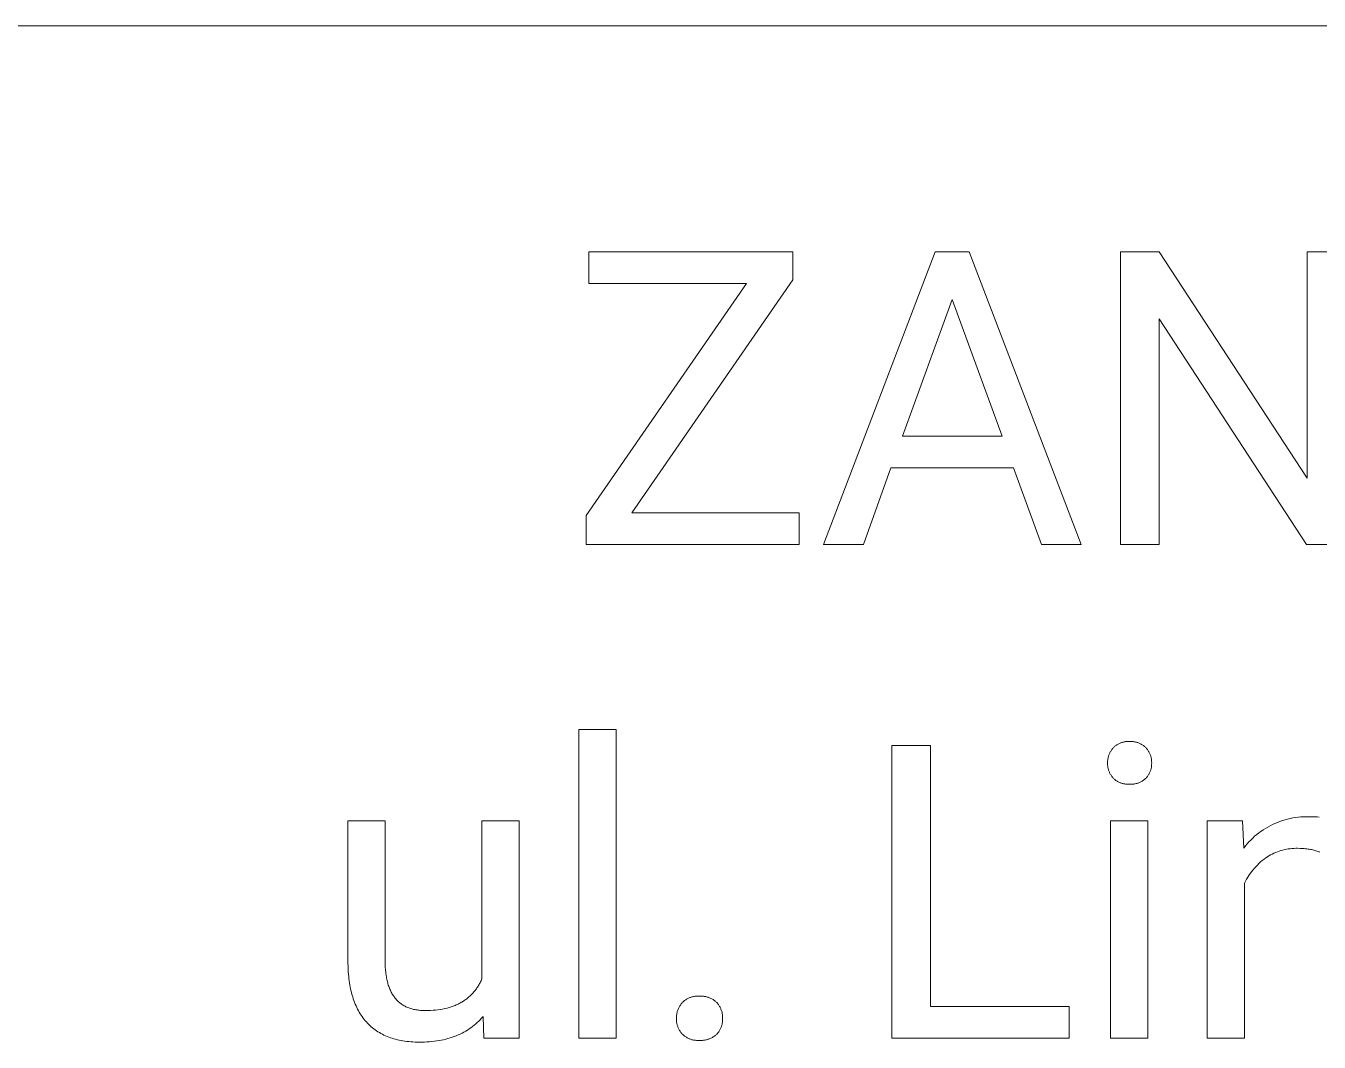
# Model space of a CAD drawing. Header units: millimetres. Extents: x -1480 to 5249, y -840 to 3860.
# Drawn here: x 3055.7 to 3337.3, y -309.5 to -88.2 of the extents above; entities that cross this region are included whole.
import ezdxf

# ---------------------------------------------------------------- set-up
doc = ezdxf.new("R2010")
doc.units = ezdxf.units.MM
doc.header["$MEASUREMENT"] = 0
doc.layers.add('Domyślny', color=7, linetype='Continuous', true_color=0x000000)

msp = doc.modelspace()

# ---------------------------------------------------------------- linework, layer by layer
at = {"layer": 'Domyślny', "color": 18, "lineweight": 15, "true_color": 0x000000}
for p, q in [((5242.52, -88.19), (2706.18, -88.19)), ((3178.26, -144.28), (3178.26, -137.4)), ((3178.26, -137.4), (3222.67, -137.4)), ((3222.67, -137.4), (3222.67, -143.51)), ((3229.37, -201.11), (3253.7, -137.39)), ((3253.7, -137.39), (3261.05, -137.39)), ((3261.05, -137.39), (3285.43, -201.11)), ((3294, -201.11), (3294, -137.39)), ((3294, -137.39), (3302.45, -137.39)), ((3302.45, -137.39), (3334.62, -186.7)), ((3334.62, -186.7), (3334.62, -137.39)), ((3334.62, -137.39), (3342.98, -137.39)), ((3222.67, -143.51), (3187.63, -194.24)), ((3177.7, -194.8), (3212.61, -144.28)), ((3212.61, -144.28), (3178.26, -144.28)), ((3257.37, -147.77), (3246.58, -177.57)), ((3268.24, -177.57), (3257.37, -147.77)), ((3334.53, -201.11), (3302.45, -152.02)), ((3302.45, -152.02), (3302.45, -201.11)), ((3246.58, -177.57), (3268.24, -177.57)), ((3244.04, -184.44), (3238.04, -201.11)), ((3270.73, -184.44), (3244.04, -184.44)), ((3276.82, -201.11), (3270.73, -184.44)), ((3187.63, -194.24), (3224.08, -194.24)), ((3224.08, -194.24), (3224.08, -201.12)), ((3177.7, -201.12), (3177.7, -194.8)), ((3224.08, -201.12), (3177.7, -201.12)), ((3238.04, -201.11), (3229.37, -201.11)), ((3285.43, -201.11), (3276.82, -201.11)), ((3302.45, -201.11), (3294, -201.11)), ((3342.98, -201.11), (3334.53, -201.11)), ((3176.12, -308.66), (3176.12, -241.44)), ((3176.12, -241.44), (3184.21, -241.44)), ((3184.21, -241.44), (3184.21, -308.66)), ((3292.89, -245.02), (3293.01, -244.92)), ((3293.01, -244.92), (3293.13, -244.84)), ((3293.13, -244.84), (3293.25, -244.75)), ((3293.25, -244.75), (3293.38, -244.67)), ((3293.38, -244.67), (3293.51, -244.6)), ((3293.51, -244.6), (3293.65, -244.52)), ((3293.65, -244.52), (3293.78, -244.46)), ((3293.78, -244.46), (3293.92, -244.4)), ((3293.92, -244.4), (3294.06, -244.34)), ((3294.06, -244.34), (3294.2, -244.29)), ((3294.2, -244.29), (3294.35, -244.24)), ((3294.35, -244.24), (3294.49, -244.2)), ((3294.49, -244.2), (3294.64, -244.16)), ((3294.64, -244.16), (3294.78, -244.13)), ((3294.78, -244.13), (3294.93, -244.1)), ((3294.93, -244.1), (3295.08, -244.08)), ((3295.08, -244.08), (3295.23, -244.07)), ((3295.23, -244.07), (3295.38, -244.05)), ((3295.38, -244.05), (3295.53, -244.05)), ((3295.53, -244.05), (3295.68, -244.05)), ((3295.68, -244.05), (3295.84, -244.05)), ((3295.84, -244.05), (3295.99, -244.06)), ((3295.99, -244.06), (3296.14, -244.05)), ((3296.14, -244.05), (3296.29, -244.05)), ((3296.29, -244.05), (3296.44, -244.05)), ((3296.44, -244.05), (3296.6, -244.06)), ((3296.6, -244.06), (3296.75, -244.07)), ((3296.75, -244.07), (3296.9, -244.09)), ((3296.9, -244.09), (3297.05, -244.11)), ((3297.05, -244.11), (3297.2, -244.14)), ((3297.2, -244.14), (3297.35, -244.17)), ((3297.35, -244.17), (3297.5, -244.21)), ((3297.5, -244.21), (3297.64, -244.25)), ((3297.64, -244.25), (3297.79, -244.29)), ((3297.79, -244.29), (3297.93, -244.35)), ((3297.93, -244.35), (3298.07, -244.4)), ((3298.07, -244.4), (3298.21, -244.46)), ((3298.21, -244.46), (3298.35, -244.53)), ((3298.35, -244.53), (3298.48, -244.6)), ((3298.48, -244.6), (3298.62, -244.68)), ((3298.62, -244.68), (3298.75, -244.76)), ((3298.75, -244.76), (3298.87, -244.84)), ((3298.87, -244.84), (3299, -244.93)), ((3299, -244.93), (3299.12, -245.02)), ((3244.21, -308.66), (3244.21, -244.94)), ((3244.21, -244.94), (3252.66, -244.94)), ((3252.66, -244.94), (3252.66, -301.78)), ((3291.28, -247.8), (3291.31, -247.65)), ((3291.31, -247.65), (3291.35, -247.49)), ((3291.35, -247.49), (3291.39, -247.34)), ((3291.39, -247.34), (3291.43, -247.19)), ((3291.43, -247.19), (3291.48, -247.04)), ((3291.48, -247.04), (3291.54, -246.89)), ((3291.54, -246.89), (3291.6, -246.75)), ((3291.6, -246.75), (3291.66, -246.6)), ((3291.66, -246.6), (3291.73, -246.46)), ((3291.73, -246.46), (3291.8, -246.32)), ((3291.8, -246.32), (3291.88, -246.19)), ((3291.88, -246.19), (3291.97, -246.05)), ((3291.97, -246.05), (3292.05, -245.92)), ((3292.05, -245.92), (3292.15, -245.79)), ((3292.15, -245.79), (3292.24, -245.67)), ((3292.24, -245.67), (3292.34, -245.55)), ((3292.34, -245.55), (3292.45, -245.43)), ((3292.45, -245.43), (3292.55, -245.32)), ((3292.55, -245.32), (3292.66, -245.21)), ((3292.66, -245.21), (3292.77, -245.11)), ((3292.77, -245.11), (3292.89, -245.02)), ((3299.12, -245.02), (3299.24, -245.12)), ((3299.24, -245.12), (3299.35, -245.22)), ((3299.35, -245.22), (3299.46, -245.32)), ((3299.46, -245.32), (3299.57, -245.43)), ((3299.57, -245.43), (3299.68, -245.55)), ((3299.68, -245.55), (3299.78, -245.67)), ((3299.78, -245.67), (3299.87, -245.79)), ((3299.87, -245.79), (3299.96, -245.92)), ((3299.96, -245.92), (3300.05, -246.05)), ((3300.05, -246.05), (3300.13, -246.19)), ((3300.13, -246.19), (3300.21, -246.32)), ((3300.21, -246.32), (3300.29, -246.46)), ((3300.29, -246.46), (3300.36, -246.6)), ((3300.36, -246.6), (3300.42, -246.75)), ((3300.42, -246.75), (3300.48, -246.89)), ((3300.48, -246.89), (3300.54, -247.04)), ((3300.54, -247.04), (3300.59, -247.19)), ((3300.59, -247.19), (3300.63, -247.34)), ((3300.63, -247.34), (3300.67, -247.49)), ((3300.67, -247.49), (3300.71, -247.65)), ((3300.71, -247.65), (3300.74, -247.8)), ((3291.21, -248.59), (3291.22, -248.43)), ((3291.21, -248.74), (3291.21, -248.59)), ((3291.21, -248.9), (3291.21, -248.74)), ((3291.21, -249.06), (3291.21, -248.9)), ((3291.22, -249.21), (3291.21, -249.06)), ((3291.22, -248.27), (3291.24, -248.11)), ((3291.22, -248.43), (3291.22, -248.27)), ((3291.23, -249.37), (3291.22, -249.21)), ((3291.25, -249.52), (3291.23, -249.37)), ((3291.24, -248.11), (3291.26, -247.96)), ((3291.28, -249.68), (3291.25, -249.52)), ((3291.26, -247.96), (3291.28, -247.8)), ((3291.31, -249.83), (3291.28, -249.68)), ((3291.34, -249.98), (3291.31, -249.83)), ((3291.38, -250.13), (3291.34, -249.98)), ((3291.43, -250.28), (3291.38, -250.13)), ((3291.48, -250.43), (3291.43, -250.28)), ((3291.53, -250.58), (3291.48, -250.43)), ((3300.54, -250.43), (3300.49, -250.58)), ((3300.59, -250.28), (3300.54, -250.43)), ((3300.64, -250.13), (3300.59, -250.28)), ((3300.68, -249.98), (3300.64, -250.13)), ((3300.71, -249.83), (3300.68, -249.98)), ((3300.74, -249.68), (3300.71, -249.83)), ((3300.74, -247.8), (3300.76, -247.96)), ((3300.76, -249.52), (3300.74, -249.68)), ((3300.76, -247.96), (3300.78, -248.11)), ((3300.78, -249.37), (3300.76, -249.52)), ((3300.78, -248.11), (3300.79, -248.27)), ((3300.8, -249.21), (3300.78, -249.37)), ((3300.79, -248.27), (3300.8, -248.43)), ((3300.8, -248.43), (3300.81, -248.59)), ((3300.81, -248.59), (3300.8, -248.74)), ((3300.8, -248.74), (3300.81, -248.9)), ((3300.81, -248.9), (3300.8, -249.06)), ((3300.8, -249.06), (3300.8, -249.21)), ((3291.59, -250.72), (3291.53, -250.58)), ((3291.65, -250.86), (3291.59, -250.72)), ((3291.72, -251), (3291.65, -250.86)), ((3291.8, -251.14), (3291.72, -251)), ((3291.88, -251.27), (3291.8, -251.14)), ((3291.96, -251.4), (3291.88, -251.27)), ((3292.05, -251.53), (3291.96, -251.4)), ((3292.14, -251.66), (3292.05, -251.53)), ((3292.24, -251.78), (3292.14, -251.66)), ((3292.34, -251.9), (3292.24, -251.78)), ((3292.45, -252.01), (3292.34, -251.9)), ((3292.55, -252.12), (3292.45, -252.01)), ((3292.66, -252.22), (3292.55, -252.12)), ((3292.78, -252.32), (3292.66, -252.22)), ((3292.89, -252.42), (3292.78, -252.32)), ((3293.01, -252.51), (3292.89, -252.42)), ((3293.14, -252.59), (3293.01, -252.51)), ((3293.26, -252.67), (3293.14, -252.59)), ((3293.39, -252.75), (3293.26, -252.67)), ((3293.52, -252.83), (3293.39, -252.75)), ((3293.65, -252.89), (3293.52, -252.83)), ((3293.79, -252.96), (3293.65, -252.89)), ((3293.93, -253.02), (3293.79, -252.96)), ((3294.07, -253.07), (3293.93, -253.02)), ((3294.21, -253.12), (3294.07, -253.07)), ((3294.35, -253.17), (3294.21, -253.12)), ((3294.5, -253.21), (3294.35, -253.17)), ((3294.64, -253.24), (3294.5, -253.21)), ((3294.79, -253.27), (3294.64, -253.24)), ((3294.94, -253.3), (3294.79, -253.27)), ((3295.09, -253.32), (3294.94, -253.3)), ((3295.24, -253.34), (3295.09, -253.32)), ((3295.39, -253.35), (3295.24, -253.34)), ((3295.54, -253.35), (3295.39, -253.35)), ((3295.69, -253.35), (3295.54, -253.35)), ((3295.84, -253.35), (3295.69, -253.35)), ((3295.99, -253.34), (3295.84, -253.35)), ((3296.14, -253.35), (3295.99, -253.34)), ((3296.3, -253.35), (3296.14, -253.35)), ((3296.46, -253.35), (3296.3, -253.35)), ((3296.62, -253.34), (3296.46, -253.35)), ((3296.77, -253.33), (3296.62, -253.34)), ((3296.93, -253.31), (3296.77, -253.33)), ((3297.09, -253.29), (3296.93, -253.31)), ((3297.24, -253.26), (3297.09, -253.29)), ((3297.39, -253.23), (3297.24, -253.26)), ((3297.55, -253.19), (3297.39, -253.23)), ((3297.7, -253.14), (3297.55, -253.19)), ((3297.85, -253.09), (3297.7, -253.14)), ((3298, -253.04), (3297.85, -253.09)), ((3298.14, -252.98), (3298, -253.04)), ((3298.29, -252.91), (3298.14, -252.98)), ((3298.43, -252.85), (3298.29, -252.91)), ((3298.57, -252.77), (3298.43, -252.85)), ((3298.7, -252.69), (3298.57, -252.77)), ((3298.84, -252.61), (3298.7, -252.69)), ((3298.97, -252.52), (3298.84, -252.61)), ((3299.09, -252.43), (3298.97, -252.52)), ((3299.22, -252.33), (3299.09, -252.43)), ((3299.34, -252.23), (3299.22, -252.33)), ((3299.46, -252.12), (3299.34, -252.23)), ((3299.57, -252.01), (3299.46, -252.12)), ((3299.68, -251.9), (3299.57, -252.01)), ((3299.78, -251.78), (3299.68, -251.9)), ((3299.87, -251.66), (3299.78, -251.78)), ((3299.97, -251.53), (3299.87, -251.66)), ((3300.05, -251.4), (3299.97, -251.53)), ((3300.14, -251.27), (3300.05, -251.4)), ((3300.22, -251.14), (3300.14, -251.27)), ((3300.29, -251), (3300.22, -251.14)), ((3300.36, -250.86), (3300.29, -251)), ((3300.43, -250.72), (3300.36, -250.86)), ((3300.49, -250.58), (3300.43, -250.72)), ((3125.85, -292.12), (3125.85, -261.31)), ((3125.85, -261.31), (3133.94, -261.31)), ((3133.94, -261.31), (3133.94, -291.89)), ((3155.02, -295.75), (3155.02, -261.31)), ((3155.02, -261.31), (3163.13, -261.31)), ((3163.13, -261.31), (3163.13, -308.65)), ((3291.86, -308.66), (3291.86, -261.31)), ((3291.86, -261.31), (3299.95, -261.31)), ((3299.95, -261.31), (3299.95, -308.66)), ((3312.91, -308.64), (3312.91, -261.3)), ((3312.91, -261.3), (3320.57, -261.3)), ((3320.57, -261.3), (3320.84, -267.26)), ((3327.64, -261.89), (3328.18, -261.66)), ((3328.18, -261.66), (3328.72, -261.45)), ((3328.72, -261.45), (3329.27, -261.26)), ((3329.27, -261.26), (3329.83, -261.09)), ((3329.83, -261.09), (3330.4, -260.94)), ((3330.4, -260.94), (3330.97, -260.81)), ((3330.97, -260.81), (3331.54, -260.7)), ((3331.54, -260.7), (3332.11, -260.6)), ((3332.11, -260.6), (3332.69, -260.53)), ((3332.69, -260.53), (3333.27, -260.47)), ((3333.27, -260.47), (3333.86, -260.44)), ((3333.86, -260.44), (3334.44, -260.42)), ((3334.44, -260.42), (3335.03, -260.43)), ((3335.03, -260.43), (3335.49, -260.43)), ((3335.49, -260.43), (3335.95, -260.44)), ((3335.95, -260.44), (3336.4, -260.47)), ((3336.4, -260.47), (3336.84, -260.49)), ((3336.84, -260.49), (3337.28, -260.53)), ((3323.22, -264.7), (3323.67, -264.32)), ((3323.67, -264.32), (3324.13, -263.96)), ((3324.13, -263.96), (3324.6, -263.62)), ((3324.6, -263.62), (3325.08, -263.28)), ((3325.08, -263.28), (3325.57, -262.97)), ((3325.57, -262.97), (3326.07, -262.67)), ((3326.07, -262.67), (3326.59, -262.39)), ((3326.59, -262.39), (3327.11, -262.13)), ((3327.11, -262.13), (3327.64, -261.89)), ((3320.84, -267.26), (3321.2, -266.8)), ((3321.2, -266.8), (3321.58, -266.36)), ((3321.58, -266.36), (3321.97, -265.92)), ((3321.97, -265.92), (3322.37, -265.5)), ((3322.37, -265.5), (3322.79, -265.09)), ((3322.79, -265.09), (3323.22, -264.7)), ((3330.53, -267.44), (3330.13, -267.51)), ((3330.94, -267.39), (3330.53, -267.44)), ((3331.34, -267.35), (3330.94, -267.39)), ((3331.75, -267.32), (3331.34, -267.35)), ((3332.15, -267.31), (3331.75, -267.32)), ((3332.56, -267.31), (3332.15, -267.31)), ((3333.16, -267.32), (3332.56, -267.31)), ((3333.45, -267.33), (3333.16, -267.32)), ((3333.74, -267.35), (3333.45, -267.33)), ((3334.02, -267.37), (3333.74, -267.35)), ((3334.3, -267.39), (3334.02, -267.37)), ((3334.57, -267.43), (3334.3, -267.39)), ((3334.84, -267.46), (3334.57, -267.43)), ((3324.89, -269.98), (3324.52, -270.29)), ((3325.27, -269.68), (3324.89, -269.98)), ((3325.66, -269.39), (3325.27, -269.68)), ((3326, -269.16), (3325.66, -269.39)), ((3326.34, -268.95), (3326, -269.16)), ((3326.7, -268.75), (3326.34, -268.95)), ((3327.06, -268.56), (3326.7, -268.75)), ((3327.42, -268.38), (3327.06, -268.56)), ((3327.8, -268.22), (3327.42, -268.38)), ((3328.17, -268.07), (3327.8, -268.22)), ((3328.56, -267.93), (3328.17, -268.07)), ((3328.95, -267.8), (3328.56, -267.93)), ((3329.34, -267.69), (3328.95, -267.8)), ((3329.73, -267.6), (3329.34, -267.69)), ((3330.13, -267.51), (3329.73, -267.6)), ((3335.1, -267.5), (3334.84, -267.46)), ((3335.36, -267.55), (3335.1, -267.5)), ((3335.61, -267.6), (3335.36, -267.55)), ((3335.86, -267.65), (3335.61, -267.6)), ((3336.1, -267.71), (3335.86, -267.65)), ((3336.33, -267.78), (3336.1, -267.71)), ((3336.57, -267.85), (3336.33, -267.78)), ((3336.79, -267.92), (3336.57, -267.85)), ((3337.01, -268), (3336.79, -267.92)), ((3337.23, -268.09), (3337.01, -268)), ((3337.44, -268.17), (3337.23, -268.09)), ((3322.25, -272.81), (3321.98, -273.21)), ((3322.54, -272.42), (3322.25, -272.81)), ((3322.84, -272.04), (3322.54, -272.42)), ((3323.15, -271.67), (3322.84, -272.04)), ((3323.47, -271.31), (3323.15, -271.67)), ((3323.81, -270.96), (3323.47, -271.31)), ((3324.16, -270.62), (3323.81, -270.96)), ((3324.52, -270.29), (3324.16, -270.62)), ((3321.24, -274.47), (3321.02, -274.9)), ((3321.02, -274.9), (3321.02, -308.64)), ((3321.47, -274.04), (3321.24, -274.47)), ((3321.72, -273.62), (3321.47, -274.04)), ((3321.98, -273.21), (3321.72, -273.62)), ((3125.87, -293.18), (3125.85, -292.12)), ((3133.94, -291.89), (3133.95, -292.55)), ((3133.95, -292.55), (3133.97, -293.19)), ((3125.92, -294.2), (3125.87, -293.18)), ((3126, -295.2), (3125.92, -294.2)), ((3126.05, -295.68), (3126, -295.2)), ((3133.97, -293.19), (3134.02, -293.81)), ((3134.02, -293.81), (3134.08, -294.41)), ((3134.08, -294.41), (3134.15, -294.99)), ((3134.15, -294.99), (3134.2, -295.27)), ((3134.2, -295.27), (3134.25, -295.55)), ((3134.25, -295.55), (3134.3, -295.82)), ((3126.11, -296.16), (3126.05, -295.68)), ((3126.18, -296.63), (3126.11, -296.16)), ((3126.26, -297.09), (3126.18, -296.63)), ((3126.34, -297.54), (3126.26, -297.09)), ((3126.43, -297.98), (3126.34, -297.54)), ((3126.53, -298.42), (3126.43, -297.98)), ((3126.64, -298.84), (3126.53, -298.42)), ((3134.3, -295.82), (3134.36, -296.08)), ((3134.36, -296.08), (3134.42, -296.34)), ((3134.42, -296.34), (3134.49, -296.6)), ((3134.49, -296.6), (3134.56, -296.85)), ((3134.56, -296.85), (3134.63, -297.09)), ((3134.63, -297.09), (3134.71, -297.33)), ((3134.71, -297.33), (3134.8, -297.56)), ((3134.8, -297.56), (3134.88, -297.79)), ((3134.88, -297.79), (3134.98, -298.01)), ((3134.98, -298.01), (3135.07, -298.23)), ((3135.07, -298.23), (3135.17, -298.45)), ((3153.39, -298.43), (3153.52, -298.26)), ((3153.52, -298.26), (3153.66, -298.09)), ((3153.66, -298.09), (3153.79, -297.91)), ((3153.79, -297.91), (3153.92, -297.73)), ((3153.92, -297.73), (3154.04, -297.55)), ((3154.04, -297.55), (3154.16, -297.36)), ((3154.16, -297.36), (3154.28, -297.17)), ((3154.28, -297.17), (3154.39, -296.98)), ((3154.39, -296.98), (3154.51, -296.78)), ((3154.51, -296.78), (3154.62, -296.58)), ((3154.62, -296.58), (3154.72, -296.38)), ((3154.72, -296.38), (3154.83, -296.17)), ((3154.83, -296.17), (3154.93, -295.96)), ((3154.93, -295.96), (3155.02, -295.75)), ((3126.75, -299.26), (3126.64, -298.84)), ((3126.87, -299.68), (3126.75, -299.26)), ((3127, -300.08), (3126.87, -299.68)), ((3127.14, -300.47), (3127, -300.08)), ((3127.28, -300.86), (3127.14, -300.47)), ((3127.44, -301.24), (3127.28, -300.86)), ((3135.17, -298.45), (3135.28, -298.65)), ((3135.28, -298.65), (3135.39, -298.86)), ((3135.39, -298.86), (3135.5, -299.05)), ((3135.5, -299.05), (3135.62, -299.24)), ((3135.62, -299.24), (3135.74, -299.43)), ((3135.74, -299.43), (3135.87, -299.61)), ((3135.87, -299.61), (3136, -299.79)), ((3136, -299.79), (3136.13, -299.96)), ((3136.13, -299.96), (3136.27, -300.12)), ((3136.27, -300.12), (3136.41, -300.28)), ((3136.41, -300.28), (3136.56, -300.44)), ((3136.56, -300.44), (3136.71, -300.59)), ((3136.71, -300.59), (3136.87, -300.73)), ((3136.87, -300.73), (3137.03, -300.87)), ((3137.03, -300.87), (3137.19, -301.01)), ((3137.19, -301.01), (3137.36, -301.13)), ((3137.36, -301.13), (3137.53, -301.26)), ((3149.62, -301.32), (3149.82, -301.23)), ((3149.82, -301.23), (3150.02, -301.13)), ((3150.02, -301.13), (3150.22, -301.02)), ((3150.22, -301.02), (3150.41, -300.92)), ((3150.41, -300.92), (3150.6, -300.81)), ((3150.6, -300.81), (3150.79, -300.7)), ((3150.79, -300.7), (3150.98, -300.58)), ((3150.98, -300.58), (3151.16, -300.46)), ((3151.16, -300.46), (3151.34, -300.34)), ((3151.34, -300.34), (3151.51, -300.21)), ((3151.51, -300.21), (3151.69, -300.08)), ((3151.69, -300.08), (3151.86, -299.95)), ((3151.86, -299.95), (3152.02, -299.81)), ((3152.02, -299.81), (3152.19, -299.67)), ((3152.19, -299.67), (3152.35, -299.53)), ((3152.35, -299.53), (3152.51, -299.38)), ((3152.51, -299.38), (3152.66, -299.23)), ((3152.66, -299.23), (3152.81, -299.08)), ((3152.81, -299.08), (3152.96, -298.92)), ((3152.96, -298.92), (3153.11, -298.76)), ((3153.11, -298.76), (3153.25, -298.6)), ((3153.25, -298.6), (3153.39, -298.43)), ((3198.3, -301.32), (3198.4, -301.18)), ((3198.4, -301.18), (3198.51, -301.04)), ((3198.51, -301.04), (3198.62, -300.91)), ((3198.62, -300.91), (3198.74, -300.8)), ((3198.74, -300.8), (3198.86, -300.69)), ((3198.86, -300.69), (3198.98, -300.58)), ((3198.98, -300.58), (3199.11, -300.48)), ((3199.11, -300.48), (3199.24, -300.38)), ((3199.24, -300.38), (3199.38, -300.28)), ((3199.38, -300.28), (3199.52, -300.2)), ((3199.52, -300.2), (3199.66, -300.11)), ((3199.66, -300.11), (3199.8, -300.03)), ((3199.8, -300.03), (3199.95, -299.96)), ((3199.95, -299.96), (3200.1, -299.89)), ((3200.1, -299.89), (3200.25, -299.83)), ((3200.25, -299.83), (3200.4, -299.77)), ((3200.4, -299.77), (3200.56, -299.72)), ((3200.56, -299.72), (3200.71, -299.67)), ((3200.71, -299.67), (3200.87, -299.63)), ((3200.87, -299.63), (3201.03, -299.59)), ((3201.03, -299.59), (3201.2, -299.56)), ((3201.2, -299.56), (3201.36, -299.53)), ((3201.36, -299.53), (3201.52, -299.51)), ((3201.52, -299.51), (3201.68, -299.5)), ((3201.68, -299.5), (3201.85, -299.49)), ((3201.85, -299.49), (3202.01, -299.49)), ((3202.01, -299.49), (3202.18, -299.49)), ((3202.18, -299.49), (3202.34, -299.5)), ((3202.34, -299.5), (3202.51, -299.49)), ((3202.51, -299.49), (3202.69, -299.49)), ((3202.69, -299.49), (3202.86, -299.5)), ((3202.86, -299.5), (3203.04, -299.51)), ((3203.04, -299.51), (3203.21, -299.52)), ((3203.21, -299.52), (3203.38, -299.55)), ((3203.38, -299.55), (3203.55, -299.57)), ((3203.55, -299.57), (3203.73, -299.61)), ((3203.73, -299.61), (3203.89, -299.65)), ((3203.89, -299.65), (3204.06, -299.7)), ((3204.06, -299.7), (3204.23, -299.75)), ((3204.23, -299.75), (3204.39, -299.81)), ((3204.39, -299.81), (3204.56, -299.87)), ((3204.56, -299.87), (3204.72, -299.94)), ((3204.72, -299.94), (3204.87, -300.01)), ((3204.87, -300.01), (3205.03, -300.09)), ((3205.03, -300.09), (3205.18, -300.18)), ((3205.18, -300.18), (3205.33, -300.27)), ((3205.33, -300.27), (3205.47, -300.36)), ((3205.47, -300.36), (3205.62, -300.46)), ((3205.62, -300.46), (3205.76, -300.57)), ((3205.76, -300.57), (3205.89, -300.68)), ((3205.89, -300.68), (3206.02, -300.79)), ((3206.02, -300.79), (3206.15, -300.91)), ((3206.15, -300.91), (3206.26, -301.04)), ((3206.26, -301.04), (3206.37, -301.18)), ((3206.37, -301.18), (3206.47, -301.32)), ((3127.6, -301.61), (3127.44, -301.24)), ((3127.76, -301.97), (3127.6, -301.61)), ((3127.94, -302.32), (3127.76, -301.97)), ((3128.12, -302.67), (3127.94, -302.32)), ((3128.31, -303.01), (3128.12, -302.67)), ((3128.51, -303.33), (3128.31, -303.01)), ((3128.72, -303.65), (3128.51, -303.33)), ((3128.93, -303.97), (3128.72, -303.65)), ((3129.15, -304.27), (3128.93, -303.97)), ((3137.53, -301.26), (3137.71, -301.38)), ((3137.71, -301.38), (3137.89, -301.49)), ((3137.89, -301.49), (3138.08, -301.6)), ((3138.08, -301.6), (3138.27, -301.7)), ((3138.27, -301.7), (3138.46, -301.8)), ((3138.46, -301.8), (3138.66, -301.89)), ((3138.66, -301.89), (3138.86, -301.97)), ((3138.86, -301.97), (3139.07, -302.06)), ((3139.07, -302.06), (3139.28, -302.13)), ((3139.28, -302.13), (3139.5, -302.2)), ((3139.5, -302.2), (3139.72, -302.27)), ((3139.72, -302.27), (3139.94, -302.33)), ((3139.94, -302.33), (3140.17, -302.38)), ((3140.17, -302.38), (3140.4, -302.43)), ((3140.4, -302.43), (3140.64, -302.48)), ((3140.64, -302.48), (3140.88, -302.52)), ((3140.88, -302.52), (3141.12, -302.55)), ((3141.12, -302.55), (3141.37, -302.58)), ((3141.37, -302.58), (3141.62, -302.6)), ((3141.62, -302.6), (3141.88, -302.62)), ((3141.88, -302.62), (3142.14, -302.64)), ((3142.14, -302.64), (3142.41, -302.64)), ((3142.41, -302.64), (3142.68, -302.65)), ((3142.68, -302.65), (3143.25, -302.64)), ((3143.25, -302.64), (3143.82, -302.62)), ((3143.82, -302.62), (3144.37, -302.59)), ((3144.37, -302.59), (3144.91, -302.54)), ((3144.91, -302.54), (3145.43, -302.48)), ((3145.43, -302.48), (3145.95, -302.4)), ((3145.95, -302.4), (3146.45, -302.32)), ((3146.45, -302.32), (3146.94, -302.21)), ((3146.94, -302.21), (3147.41, -302.1)), ((3147.41, -302.1), (3147.88, -301.97)), ((3147.88, -301.97), (3148.33, -301.83)), ((3148.33, -301.83), (3148.55, -301.75)), ((3148.55, -301.75), (3148.77, -301.67)), ((3148.77, -301.67), (3148.99, -301.59)), ((3148.99, -301.59), (3149.2, -301.51)), ((3149.2, -301.51), (3149.41, -301.42)), ((3149.41, -301.42), (3149.62, -301.32)), ((3155.25, -303.97), (3154.95, -304.31)), ((3155.43, -308.65), (3155.25, -303.97)), ((3197.35, -304.06), (3197.36, -303.89)), ((3197.36, -303.89), (3197.37, -303.72)), ((3197.37, -303.72), (3197.4, -303.54)), ((3197.4, -303.54), (3197.42, -303.37)), ((3197.42, -303.37), (3197.46, -303.2)), ((3197.46, -303.2), (3197.5, -303.04)), ((3197.5, -303.04), (3197.54, -302.87)), ((3197.54, -302.87), (3197.59, -302.7)), ((3197.59, -302.7), (3197.65, -302.54)), ((3197.65, -302.54), (3197.71, -302.38)), ((3197.71, -302.38), (3197.78, -302.22)), ((3197.78, -302.22), (3197.85, -302.06)), ((3197.85, -302.06), (3197.93, -301.91)), ((3197.93, -301.91), (3198.02, -301.75)), ((3198.02, -301.75), (3198.1, -301.61)), ((3198.1, -301.61), (3198.2, -301.46)), ((3198.2, -301.46), (3198.3, -301.32)), ((3206.47, -301.32), (3206.57, -301.46)), ((3206.57, -301.46), (3206.67, -301.6)), ((3206.67, -301.6), (3206.75, -301.75)), ((3206.75, -301.75), (3206.84, -301.91)), ((3206.84, -301.91), (3206.92, -302.06)), ((3206.92, -302.06), (3206.99, -302.22)), ((3206.99, -302.22), (3207.05, -302.38)), ((3207.05, -302.38), (3207.12, -302.54)), ((3207.12, -302.54), (3207.17, -302.7)), ((3207.17, -302.7), (3207.22, -302.87)), ((3207.22, -302.87), (3207.27, -303.04)), ((3207.27, -303.04), (3207.3, -303.2)), ((3207.3, -303.2), (3207.34, -303.37)), ((3207.34, -303.37), (3207.36, -303.54)), ((3207.36, -303.54), (3207.38, -303.72)), ((3207.38, -303.72), (3207.4, -303.89)), ((3207.4, -303.89), (3207.41, -304.06)), ((3252.66, -301.78), (3282.86, -301.78)), ((3282.86, -301.78), (3282.86, -308.66)), ((3129.38, -304.57), (3129.15, -304.27)), ((3129.62, -304.85), (3129.38, -304.57)), ((3129.86, -305.13), (3129.62, -304.85)), ((3130.11, -305.4), (3129.86, -305.13)), ((3130.37, -305.67), (3130.11, -305.4)), ((3130.63, -305.92), (3130.37, -305.67)), ((3130.9, -306.16), (3130.63, -305.92)), ((3131.18, -306.4), (3130.9, -306.16)), ((3131.47, -306.63), (3131.18, -306.4)), ((3131.76, -306.85), (3131.47, -306.63)), ((3132.06, -307.06), (3131.76, -306.85)), ((3152.23, -306.66), (3151.86, -306.91)), ((3152.6, -306.41), (3152.23, -306.66)), ((3152.96, -306.14), (3152.6, -306.41)), ((3153.32, -305.86), (3152.96, -306.14)), ((3153.66, -305.57), (3153.32, -305.86)), ((3153.99, -305.28), (3153.66, -305.57)), ((3154.32, -304.96), (3153.99, -305.28)), ((3154.64, -304.64), (3154.32, -304.96)), ((3154.95, -304.31), (3154.64, -304.64)), ((3197.34, -304.23), (3197.35, -304.06)), ((3197.34, -304.41), (3197.34, -304.23)), ((3197.34, -304.57), (3197.34, -304.41)), ((3197.35, -304.73), (3197.34, -304.57)), ((3197.36, -304.89), (3197.35, -304.73)), ((3197.37, -305.05), (3197.36, -304.89)), ((3197.39, -305.21), (3197.37, -305.05)), ((3197.42, -305.36), (3197.39, -305.21)), ((3197.45, -305.52), (3197.42, -305.36)), ((3197.49, -305.68), (3197.45, -305.52)), ((3197.53, -305.83), (3197.49, -305.68)), ((3197.58, -305.99), (3197.53, -305.83)), ((3197.63, -306.14), (3197.58, -305.99)), ((3197.68, -306.29), (3197.63, -306.14)), ((3197.75, -306.44), (3197.68, -306.29)), ((3197.81, -306.58), (3197.75, -306.44)), ((3197.88, -306.72), (3197.81, -306.58)), ((3197.96, -306.86), (3197.88, -306.72)), ((3206.89, -306.73), (3206.81, -306.87)), ((3206.96, -306.58), (3206.89, -306.73)), ((3207.02, -306.44), (3206.96, -306.58)), ((3207.08, -306.29), (3207.02, -306.44)), ((3207.14, -306.14), (3207.08, -306.29)), ((3207.19, -305.99), (3207.14, -306.14)), ((3207.24, -305.83), (3207.19, -305.99)), ((3207.28, -305.68), (3207.24, -305.83)), ((3207.31, -305.52), (3207.28, -305.68)), ((3207.34, -305.36), (3207.31, -305.52)), ((3207.36, -305.21), (3207.34, -305.36)), ((3207.38, -305.05), (3207.36, -305.21)), ((3207.4, -304.89), (3207.38, -305.05)), ((3207.41, -304.23), (3207.4, -304.41)), ((3207.4, -304.41), (3207.41, -304.57)), ((3207.41, -304.57), (3207.4, -304.73)), ((3207.4, -304.73), (3207.4, -304.89)), ((3207.41, -304.06), (3207.41, -304.23)), ((3132.36, -307.26), (3132.06, -307.06)), ((3132.68, -307.45), (3132.36, -307.26)), ((3133, -307.64), (3132.68, -307.45)), ((3133.33, -307.81), (3133, -307.64)), ((3133.66, -307.98), (3133.33, -307.81)), ((3134.01, -308.14), (3133.66, -307.98)), ((3134.36, -308.29), (3134.01, -308.14)), ((3134.71, -308.43), (3134.36, -308.29)), ((3135.08, -308.56), (3134.71, -308.43)), ((3135.45, -308.69), (3135.08, -308.56)), ((3135.82, -308.8), (3135.45, -308.69)), ((3136.21, -308.91), (3135.82, -308.8)), ((3136.6, -309.01), (3136.21, -308.91)), ((3137, -309.1), (3136.6, -309.01)), ((3137.41, -309.18), (3137, -309.1)), ((3137.82, -309.25), (3137.41, -309.18)), ((3138.24, -309.32), (3137.82, -309.25)), ((3138.67, -309.37), (3138.24, -309.32)), ((3139.1, -309.42), (3138.67, -309.37)), ((3139.54, -309.46), (3139.1, -309.42)), ((3139.99, -309.49), (3139.54, -309.46)), ((3140.45, -309.51), (3139.99, -309.49)), ((3140.91, -309.52), (3140.45, -309.51)), ((3141.38, -309.53), (3140.91, -309.52)), ((3141.94, -309.52), (3141.38, -309.53)), ((3142.5, -309.5), (3141.94, -309.52)), ((3143.05, -309.48), (3142.5, -309.5)), ((3143.59, -309.44), (3143.05, -309.48)), ((3144.13, -309.39), (3143.59, -309.44)), ((3144.65, -309.33), (3144.13, -309.39)), ((3145.16, -309.26), (3144.65, -309.33)), ((3145.67, -309.18), (3145.16, -309.26)), ((3146.17, -309.09), (3145.67, -309.18)), ((3146.66, -308.99), (3146.17, -309.09)), ((3147.14, -308.87), (3146.66, -308.99)), ((3147.61, -308.75), (3147.14, -308.87)), ((3148.07, -308.61), (3147.61, -308.75)), ((3148.53, -308.47), (3148.07, -308.61)), ((3148.98, -308.31), (3148.53, -308.47)), ((3149.41, -308.14), (3148.98, -308.31)), ((3149.84, -307.96), (3149.41, -308.14)), ((3150.26, -307.77), (3149.84, -307.96)), ((3150.67, -307.57), (3150.26, -307.77)), ((3151.08, -307.36), (3150.67, -307.57)), ((3151.47, -307.14), (3151.08, -307.36)), ((3151.86, -306.91), (3151.47, -307.14)), ((3163.13, -308.65), (3155.43, -308.65)), ((3184.21, -308.66), (3176.12, -308.66)), ((3198.04, -307), (3197.96, -306.86)), ((3198.13, -307.14), (3198.04, -307)), ((3198.22, -307.27), (3198.13, -307.14)), ((3198.31, -307.4), (3198.22, -307.27)), ((3198.41, -307.53), (3198.31, -307.4)), ((3198.51, -307.65), (3198.41, -307.53)), ((3198.62, -307.77), (3198.51, -307.65)), ((3198.74, -307.88), (3198.62, -307.77)), ((3198.86, -307.99), (3198.74, -307.88)), ((3198.99, -308.1), (3198.86, -307.99)), ((3199.11, -308.2), (3198.99, -308.1)), ((3199.25, -308.29), (3199.11, -308.2)), ((3199.38, -308.39), (3199.25, -308.29)), ((3199.52, -308.47), (3199.38, -308.39)), ((3199.66, -308.56), (3199.52, -308.47)), ((3199.81, -308.63), (3199.66, -308.56)), ((3199.95, -308.7), (3199.81, -308.63)), ((3200.1, -308.77), (3199.95, -308.7)), ((3200.25, -308.83), (3200.1, -308.77)), ((3200.41, -308.89), (3200.25, -308.83)), ((3200.56, -308.94), (3200.41, -308.89)), ((3200.72, -308.99), (3200.56, -308.94)), ((3200.88, -309.03), (3200.72, -308.99)), ((3201.04, -309.06), (3200.88, -309.03)), ((3201.2, -309.09), (3201.04, -309.06)), ((3201.36, -309.11), (3201.2, -309.09)), ((3201.52, -309.13), (3201.36, -309.11)), ((3201.69, -309.14), (3201.52, -309.13)), ((3201.85, -309.15), (3201.69, -309.14)), ((3202.01, -309.15), (3201.85, -309.15)), ((3202.18, -309.15), (3202.01, -309.15)), ((3202.34, -309.14), (3202.18, -309.15)), ((3202.51, -309.14), (3202.34, -309.14)), ((3202.69, -309.15), (3202.51, -309.14)), ((3202.86, -309.14), (3202.69, -309.15)), ((3203.03, -309.14), (3202.86, -309.14)), ((3203.21, -309.12), (3203.03, -309.14)), ((3203.38, -309.1), (3203.21, -309.12)), ((3203.55, -309.07), (3203.38, -309.1)), ((3203.72, -309.04), (3203.55, -309.07)), ((3203.89, -309), (3203.72, -309.04)), ((3204.06, -308.96), (3203.89, -309)), ((3204.22, -308.91), (3204.06, -308.96)), ((3204.39, -308.85), (3204.22, -308.91)), ((3204.55, -308.79), (3204.39, -308.85)), ((3204.71, -308.72), (3204.55, -308.79)), ((3204.87, -308.65), (3204.71, -308.72)), ((3205.02, -308.57), (3204.87, -308.65)), ((3205.18, -308.49), (3205.02, -308.57)), ((3205.33, -308.4), (3205.18, -308.49)), ((3205.47, -308.31), (3205.33, -308.4)), ((3205.61, -308.21), (3205.47, -308.31)), ((3205.75, -308.11), (3205.61, -308.21)), ((3205.89, -308), (3205.75, -308.11)), ((3206.02, -307.89), (3205.89, -308)), ((3206.15, -307.77), (3206.02, -307.89)), ((3206.26, -307.65), (3206.15, -307.77)), ((3206.36, -307.53), (3206.26, -307.65)), ((3206.46, -307.4), (3206.36, -307.53)), ((3206.55, -307.27), (3206.46, -307.4)), ((3206.64, -307.14), (3206.55, -307.27)), ((3206.73, -307), (3206.64, -307.14)), ((3206.81, -306.87), (3206.73, -307)), ((3282.86, -308.66), (3244.21, -308.66)), ((3299.95, -308.66), (3291.86, -308.66)), ((3321.02, -308.64), (3312.91, -308.64))]:
    msp.add_line(p, q, dxfattribs=at)

doc.saveas('drawing.dxf')
